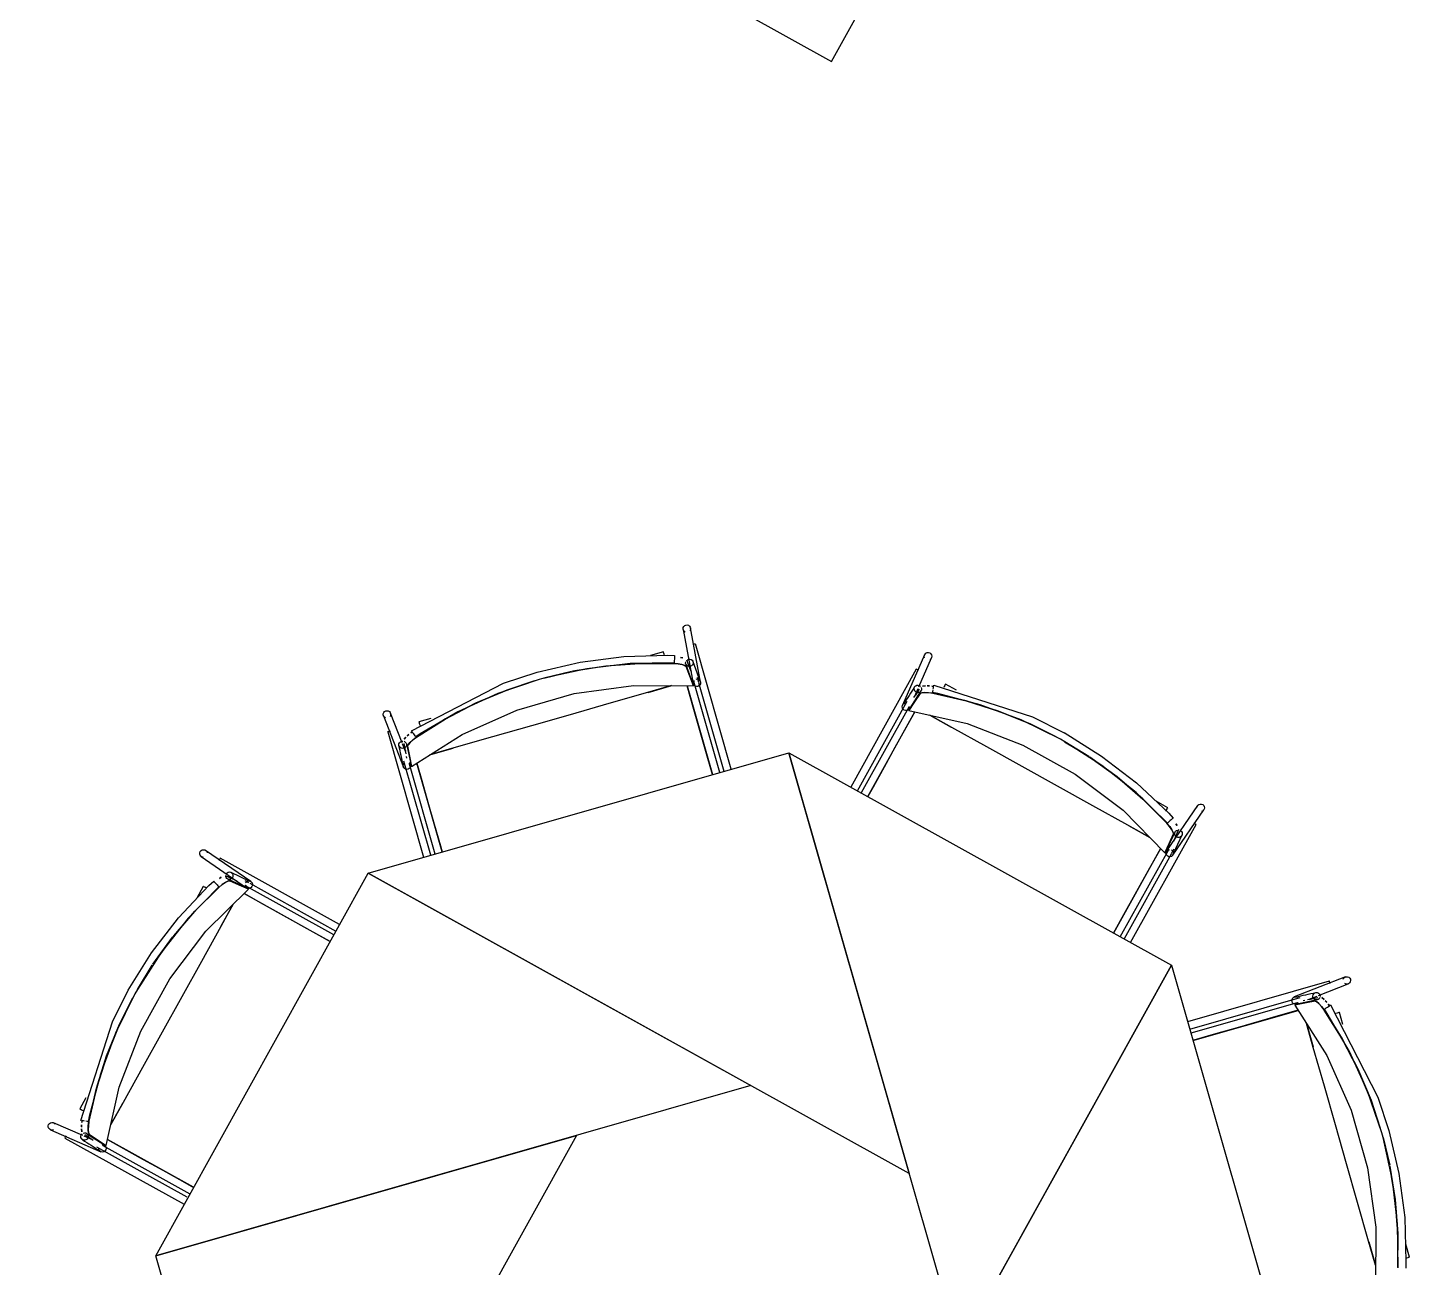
# Model space of a CAD drawing. Header units: metres. Extents: x 2.3 to 42.8, y 0.9 to 31.9.
# Drawn here: x 31.07 to 31.861, y 12.805 to 13.515 of the extents above; entities that cross this region are included whole.
import ezdxf

# ---------------------------------------------------------------- set-up
doc = ezdxf.new("R2010")
doc.units = ezdxf.units.M
for name, color, linetype in [('ARREDI', 9, 'Continuous'), ('PARETI_STRUTTURE', 7, 'Continuous'), ('PORTE_SCALE', 2, 'Continuous')]:
    doc.layers.add(name, color=color, linetype=linetype)

msp = doc.modelspace()

# ---------------------------------------------------------------- linework, layer by layer
at = {"layer": 'ARREDI'}
for points in [[(31.44579, 13.17231), (31.44633, 13.17282), (31.44702, 13.17313), (31.44777, 13.17317), (31.4485, 13.17298), (31.44909, 13.17253), (31.44951, 13.17192), (31.44966, 13.17143), (31.44969, 13.17118), (31.44961, 13.17045), (31.44927, 13.16978)], [(31.44657, 13.16912), (31.44597, 13.16955), (31.44556, 13.17018), (31.4454, 13.17065), (31.4454, 13.17066), (31.44538, 13.1709), (31.44546, 13.17165), (31.44579, 13.17231)], [(31.43418, 13.15777), (31.43419, 13.15774)], [(31.43478, 13.15567), (31.43457, 13.15638), (31.43439, 13.15701), (31.43426, 13.15747), (31.43418, 13.15774)], [(31.45161, 13.16208), (31.45097, 13.1619)], [(31.45239, 13.1623), (31.45211, 13.16222), (31.45161, 13.16208)], [(31.45243, 13.16231), (31.45244, 13.16231)], [(31.58367, 13.15437), (31.58351, 13.15509), (31.58359, 13.15584), (31.58367, 13.15607), (31.58367, 13.15608), (31.58392, 13.1565), (31.58447, 13.15701), (31.58516, 13.1573), (31.58591, 13.15734), (31.58663, 13.15712), (31.58723, 13.15666), (31.58765, 13.15604)], [(31.29272, 13.10891), (31.29077, 13.10745), (31.28906, 13.10591), (31.28797, 13.10462), (31.28765, 13.10379), (31.28879, 13.09798), (31.28992, 13.09219), (31.31887, 13.11047), (31.35015, 13.12447), (31.38311, 13.13388), (31.41705, 13.13855), (31.45129, 13.13833), (31.44919, 13.14386), (31.44708, 13.14938)], [(31.43992, 13.15107), (31.42049, 13.15115), (31.40109, 13.14966), (31.38214, 13.14665)], [(31.38217, 13.14666), (31.40116, 13.14967), (31.42059, 13.15116), (31.44006, 13.15106)], [(31.44708, 13.14939), (31.44637, 13.14993), (31.44476, 13.15044), (31.44249, 13.15085), (31.44006, 13.15105)], [(31.44007, 13.15106), (31.44262, 13.15084), (31.44485, 13.15043), (31.44642, 13.14992), (31.4471, 13.14938)], [(31.44036, 13.15276), (31.44031, 13.15212), (31.4403, 13.15166), (31.44029, 13.15142)], [(31.44051, 13.15547), (31.44052, 13.15571), (31.44052, 13.15572), (31.44052, 13.15568), (31.44051, 13.1554), (31.44047, 13.1549), (31.44044, 13.15424), (31.4404, 13.15349), (31.44036, 13.15275)], [(31.44518, 13.15428), (31.44389, 13.15452)], [(31.44389, 13.15451), (31.44512, 13.15428)], [(31.45075, 13.15031), (31.45021, 13.1498), (31.44951, 13.14948), (31.44878, 13.14942), (31.44805, 13.14962), (31.44746, 13.15003), (31.44746, 13.15005), (31.44705, 13.15065), (31.447, 13.15078), (31.44687, 13.15135), (31.44697, 13.15209)], [(31.44741, 13.15324), (31.44954, 13.14771), (31.45005, 13.14636)], [(31.44784, 13.15328), (31.44854, 13.15358), (31.44927, 13.15365), (31.45, 13.15346), (31.45059, 13.15303), (31.45064, 13.15299), (31.451, 13.15243), (31.45105, 13.15228), (31.45118, 13.15171), (31.45108, 13.15097), (31.45075, 13.15031)], [(31.58764, 13.15604), (31.58781, 13.15532), (31.58773, 13.15457), (31.58764, 13.15435), (31.58764, 13.15434), (31.58739, 13.15392), (31.58685, 13.1534)], [(31.29272, 13.10892), (31.30919, 13.1193), (31.32647, 13.12831), (31.34444, 13.13591), (31.3603, 13.14114)], [(31.36028, 13.14114), (31.34446, 13.13591), (31.32653, 13.12834), (31.30928, 13.11934), (31.29284, 13.109)], [(31.36568, 13.14268), (31.38157, 13.14654)], [(31.38153, 13.14653), (31.36569, 13.14268)], [(31.45156, 13.14134), (31.45128, 13.13834)], [(31.45128, 13.13833), (31.45156, 13.14133)], [(31.45285, 13.14218), (31.45352, 13.14222), (31.45424, 13.14201), (31.45485, 13.14158), (31.45527, 13.14095), (31.45542, 13.14048), (31.45545, 13.14023), (31.45536, 13.1395), (31.45503, 13.13883)], [(31.5789, 13.14781), (31.57892, 13.1478)], [(31.57966, 13.1474), (31.57921, 13.14765), (31.57895, 13.14779)], [(31.58024, 13.14707), (31.57966, 13.14739)], [(31.43885, 13.13841), (31.42507, 13.13446), (31.40295, 13.12815), (31.38075, 13.1218), (31.35853, 13.11544), (31.33632, 13.10909), (31.31421, 13.10277), (31.30044, 13.09883)], [(31.42545, 13.13456), (31.43888, 13.13841)], [(31.46227, 13.08753), (31.45966, 13.09667), (31.45545, 13.11138), (31.45126, 13.12607), (31.44775, 13.13835)], [(31.45503, 13.13883), (31.45449, 13.13831), (31.45379, 13.13801), (31.45304, 13.13795), (31.45232, 13.13816), (31.45172, 13.1386)], [(31.58841, 13.13404), (31.586, 13.13439), (31.5837, 13.1345), (31.58201, 13.13436), (31.5812, 13.134), (31.5779, 13.1291), (31.57461, 13.12419), (31.608, 13.11665), (31.64001, 13.10443), (31.66998, 13.08779), (31.69729, 13.06707), (31.72133, 13.04272), (31.72376, 13.04811), (31.72618, 13.05351)], [(31.57751, 13.13156), (31.57843, 13.13293), (31.58085, 13.13649)], [(31.57783, 13.13574), (31.57765, 13.13646), (31.57774, 13.1372), (31.57799, 13.13773), (31.57807, 13.13786), (31.57856, 13.13832), (31.5786, 13.13835), (31.57928, 13.13863), (31.58003, 13.13866), (31.58074, 13.13843), (31.58133, 13.13798)], [(31.58175, 13.13735), (31.58193, 13.13662), (31.58184, 13.13589), (31.58159, 13.13536), (31.58151, 13.13522), (31.58098, 13.13474), (31.5803, 13.13446), (31.57955, 13.13443), (31.57884, 13.13465), (31.57825, 13.13511), (31.57783, 13.13574)], [(31.58118, 13.13401), (31.58196, 13.13437), (31.58361, 13.13451), (31.58588, 13.13441), (31.58841, 13.13405)], [(31.58416, 13.13834), (31.58252, 13.1382)], [(31.58255, 13.13819), (31.58423, 13.13833)], [(31.58642, 13.13823), (31.58514, 13.13829)], [(31.58537, 13.13827), (31.58653, 13.13822)], [(31.5878, 13.13803), (31.58887, 13.13788)], [(31.58888, 13.13789), (31.58781, 13.13804)], [(31.58828, 13.13446), (31.58832, 13.13468), (31.58841, 13.13514), (31.58852, 13.13576)], [(31.58841, 13.13405), (31.6074, 13.12973), (31.626, 13.12389), (31.64407, 13.11656), (31.65898, 13.10905)], [(31.65897, 13.10905), (31.6441, 13.11654), (31.62607, 13.12387), (31.60751, 13.1297), (31.58855, 13.13402)], [(31.58864, 13.13649), (31.58876, 13.13723), (31.58887, 13.13788)], [(31.58896, 13.13838), (31.58901, 13.13866), (31.58902, 13.1387), (31.58902, 13.13869)], [(31.59565, 13.13922), (31.59552, 13.13898), (31.59529, 13.13857), (31.59497, 13.13798), (31.59461, 13.13734)], [(31.57106, 13.12552), (31.5709, 13.12624), (31.57098, 13.12699), (31.57106, 13.12722), (31.57106, 13.12723), (31.57131, 13.12765), (31.57186, 13.12816), (31.57255, 13.12845), (31.5733, 13.12849)], [(31.57478, 13.12506), (31.57424, 13.12455), (31.57355, 13.12427), (31.5728, 13.12423), (31.57208, 13.12445), (31.57148, 13.1249), (31.57106, 13.12552)], [(31.57461, 13.12419), (31.57491, 13.12645)], [(31.27499, 13.11994), (31.27436, 13.12033), (31.2739, 13.12091), (31.2738, 13.12114), (31.27379, 13.12115), (31.27366, 13.12162), (31.27369, 13.12237), (31.27397, 13.12307), (31.27448, 13.12362), (31.27515, 13.12397), (31.27588, 13.12408), (31.27662, 13.12393)], [(31.27662, 13.12393), (31.27726, 13.12354), (31.27772, 13.12296), (31.27781, 13.12274), (31.27783, 13.12272), (31.27795, 13.12225), (31.27792, 13.1215), (31.27765, 13.12081)], [(31.29417, 13.11769), (31.29424, 13.11744), (31.29438, 13.11697), (31.29456, 13.11635), (31.29477, 13.11562)], [(31.57805, 13.12341), (31.57299, 13.1143), (31.56672, 13.10299), (31.56044, 13.0917), (31.55416, 13.08038), (31.55115, 13.07495)], [(31.58673, 13.12145), (31.59892, 13.11467)], [(31.7126, 13.05157), (31.70007, 13.05852), (31.67996, 13.06969), (31.65976, 13.0809), (31.63956, 13.09212), (31.61938, 13.10333), (31.59926, 13.1145), (31.58674, 13.12145)], [(31.27709, 13.11217), (31.2766, 13.11203), (31.27631, 13.11195), (31.27625, 13.11193), (31.27627, 13.11193)], [(31.27773, 13.11235), (31.27709, 13.11217)], [(31.28835, 13.11047), (31.2874, 13.10961)], [(31.28741, 13.1096), (31.28843, 13.11053)], [(31.29033, 13.11197), (31.28947, 13.11131)], [(31.28947, 13.11131), (31.29033, 13.11196)], [(31.28985, 13.11264), (31.28987, 13.11263)], [(31.29157, 13.11021), (31.29115, 13.1108), (31.29072, 13.11142), (31.29033, 13.11196), (31.29004, 13.11237), (31.28987, 13.11261)], [(31.29233, 13.10912), (31.29219, 13.10931), (31.29193, 13.10969), (31.29157, 13.11021)], [(31.28404, 13.10264), (31.2834, 13.10303), (31.28294, 13.10361), (31.28273, 13.10415), (31.2827, 13.1043), (31.28272, 13.10497), (31.28273, 13.10503), (31.28301, 13.10571), (31.28352, 13.10625), (31.28419, 13.1066), (31.28494, 13.10669)], [(31.28567, 13.10654), (31.28631, 13.10615), (31.28677, 13.10557), (31.28697, 13.10503), (31.287, 13.10487), (31.28697, 13.10415), (31.2867, 13.10347), (31.28618, 13.10293), (31.28552, 13.10258), (31.28477, 13.10248), (31.28404, 13.10264)], [(31.28667, 13.10895), (31.28562, 13.10769)], [(31.28677, 13.09945), (31.28645, 13.10108), (31.28563, 13.1053)], [(31.28564, 13.10771), (31.28672, 13.10898)], [(31.28763, 13.10378), (31.28794, 13.10459), (31.28899, 13.10586), (31.29067, 13.10738), (31.29272, 13.10892)], [(31.30043, 13.09882), (31.31385, 13.10264)], [(31.66388, 13.10632), (31.67784, 13.09781)], [(31.6778, 13.09784), (31.66389, 13.10633)], [(31.28648, 13.09062), (31.28584, 13.09101), (31.28538, 13.0916), (31.28528, 13.09182), (31.28527, 13.09183), (31.28515, 13.09231), (31.28517, 13.09306), (31.28546, 13.09375), (31.28596, 13.09431)], [(31.28726, 13.09695), (31.28708, 13.0979)], [(31.28993, 13.09219), (31.28854, 13.09401)], [(31.29291, 13.09407), (31.29577, 13.08404), (31.29933, 13.07163), (31.30288, 13.05921), (31.30644, 13.04675), (31.30745, 13.04325)], [(31.7223, 13.05976), (31.70862, 13.07356), (31.69386, 13.08622), (31.67833, 13.0975)], [(31.67835, 13.09748), (31.69391, 13.08617), (31.7087, 13.07349), (31.72239, 13.05966)], [(31.28943, 13.09293), (31.2894, 13.09218), (31.28913, 13.09149), (31.28861, 13.09093), (31.28796, 13.09058), (31.28721, 13.09047), (31.28647, 13.09062)], [(31.73965, 13.06856), (31.73979, 13.06929), (31.74003, 13.06972), (31.74003, 13.06974), (31.74018, 13.06993), (31.74077, 13.07039), (31.74147, 13.07063)], [(31.74147, 13.07063), (31.74222, 13.07062), (31.74292, 13.07034), (31.74349, 13.06984), (31.74385, 13.06919), (31.74397, 13.06845), (31.74384, 13.06771), (31.7436, 13.06728), (31.7436, 13.06727), (31.74345, 13.06708), (31.74286, 13.06662), (31.74215, 13.06638)], [(31.72192, 13.06665), (31.72228, 13.0673), (31.7226, 13.06787), (31.72284, 13.0683), (31.72296, 13.06852)], [(31.72584, 13.06246), (31.726, 13.06261), (31.72603, 13.06263), (31.72599, 13.0626), (31.72578, 13.06242), (31.72541, 13.06208), (31.72491, 13.06164), (31.72435, 13.06114), (31.72381, 13.06065)], [(31.7004, 13.05832), (31.7126, 13.05155)], [(31.72618, 13.05351), (31.72605, 13.05439), (31.72529, 13.05589), (31.72397, 13.05778), (31.7224, 13.05965)], [(31.7224, 13.05965), (31.72404, 13.05769), (31.72533, 13.05583), (31.72608, 13.05436), (31.7262, 13.0535)], [(31.72381, 13.06065), (31.72333, 13.06022), (31.72299, 13.05991), (31.72282, 13.05976)], [(31.72914, 13.056), (31.72673, 13.05058), (31.72614, 13.04928)], [(31.72943, 13.05157), (31.72868, 13.05158), (31.72797, 13.05186), (31.7274, 13.05233), (31.72704, 13.05299), (31.72691, 13.05371), (31.72705, 13.05442), (31.72711, 13.05455), (31.72743, 13.05504), (31.72801, 13.0555), (31.72872, 13.05574)], [(31.72754, 13.05939), (31.72825, 13.05836)], [(31.7283, 13.05831), (31.72755, 13.05938)], [(31.73018, 13.05545), (31.73075, 13.05497), (31.73112, 13.05433), (31.73123, 13.05361), (31.73123, 13.05354), (31.73109, 13.05288), (31.73104, 13.05275), (31.73072, 13.05226), (31.73014, 13.0518), (31.72943, 13.05156)], [(31.73836, 13.05928), (31.73777, 13.0596)], [(31.7391, 13.05887), (31.73911, 13.05885), (31.73907, 13.05888), (31.73881, 13.05903), (31.73836, 13.05928)], [(31.16863, 13.042), (31.16864, 13.04275), (31.16892, 13.04344), (31.16942, 13.04401), (31.17007, 13.04437), (31.17081, 13.0445), (31.17154, 13.04436), (31.17197, 13.04412), (31.17199, 13.04412), (31.17218, 13.04397), (31.17264, 13.04339), (31.17288, 13.04268)], [(31.1707, 13.04018), (31.16996, 13.04032), (31.16953, 13.04055), (31.16952, 13.04055), (31.16932, 13.04071), (31.16887, 13.04129), (31.16863, 13.042)], [(31.17998, 13.03888), (31.17966, 13.0383)], [(31.18039, 13.03962), (31.1804, 13.03964), (31.18038, 13.03958), (31.18022, 13.03933), (31.17997, 13.03889)], [(31.69193, 12.99677), (31.69779, 13.00734), (31.70522, 13.02071), (31.71264, 13.03407), (31.71885, 13.04523)], [(31.72365, 13.04465), (31.72133, 13.04272)], [(31.72133, 13.04272), (31.72365, 13.04465)], [(31.72433, 13.04042), (31.72358, 13.04043), (31.72289, 13.04071), (31.72232, 13.04121), (31.72196, 13.04186), (31.72183, 13.0426)], [(31.7251, 13.04438), (31.72567, 13.04388), (31.72603, 13.04323), (31.72616, 13.04249), (31.726, 13.04176), (31.72578, 13.04133), (31.72577, 13.04131), (31.72563, 13.04112), (31.72505, 13.04066), (31.72434, 13.04042)], [(31.1838, 13.0307), (31.18429, 13.03127), (31.18493, 13.03165), (31.18565, 13.03177), (31.18572, 13.03176), (31.18637, 13.03162), (31.18651, 13.03156), (31.187, 13.03124), (31.18746, 13.03066), (31.18769, 13.02995)], [(31.10522, 12.88894), (31.10487, 12.88652), (31.10476, 12.88423), (31.1049, 12.88253), (31.10526, 12.88173), (31.11016, 12.87842), (31.11506, 12.87513), (31.12261, 12.90852), (31.13483, 12.94053), (31.15147, 12.97051), (31.17219, 12.99781), (31.19654, 13.02185), (31.19115, 13.02428), (31.18574, 13.0267)], [(31.1795, 13.02283), (31.16569, 13.00915), (31.15304, 12.99438), (31.14176, 12.97885)], [(31.15376, 12.99522), (31.16577, 13.00922), (31.1796, 13.02293)], [(31.17261, 13.02244), (31.17195, 13.0228), (31.17139, 13.02312), (31.17095, 13.02336), (31.17073, 13.02348)], [(31.1768, 13.02636), (31.17664, 13.02653), (31.17663, 13.02656), (31.17666, 13.02651), (31.17684, 13.02631), (31.17717, 13.02593), (31.17762, 13.02543), (31.17812, 13.02488), (31.1786, 13.02433)], [(31.17861, 13.02433), (31.17904, 13.02386), (31.17935, 13.02351), (31.1795, 13.02334)], [(31.17961, 13.02293), (31.18157, 13.02457), (31.18343, 13.02586), (31.1849, 13.02661), (31.18576, 13.02672)], [(31.18575, 13.0267), (31.18487, 13.02658), (31.18337, 13.02581), (31.18148, 13.02449), (31.17961, 13.02292)], [(31.17987, 13.02806), (31.1809, 13.02877)], [(31.18095, 13.02882), (31.17988, 13.02807)], [(31.18326, 13.02966), (31.18868, 13.02726), (31.18998, 13.02666)], [(31.18769, 13.02995), (31.18767, 13.0292), (31.1874, 13.02849), (31.18692, 13.02792), (31.18627, 13.02756), (31.18555, 13.02744), (31.18484, 13.02758), (31.1847, 13.02763), (31.18422, 13.02795), (31.18376, 13.02853), (31.18352, 13.02924)], [(31.1946, 13.02418), (31.19648, 13.02191)], [(31.19648, 13.02192), (31.19461, 13.02418)], [(31.19488, 13.02563), (31.19538, 13.0262), (31.19603, 13.02656), (31.19676, 13.02668), (31.1975, 13.02653), (31.19793, 13.02631), (31.19795, 13.02629), (31.19814, 13.02615), (31.1986, 13.02557), (31.19883, 13.02486)], [(31.19884, 13.02486), (31.19882, 13.02411), (31.19855, 13.02341), (31.19805, 13.02284), (31.19739, 13.02248), (31.19666, 13.02236), (31.19649, 13.0224)], [(31.24333, 12.99199), (31.23192, 12.99832), (31.21855, 13.00575), (31.20519, 13.01317), (31.19402, 13.01936)], [(31.18769, 13.01312), (31.18073, 13.0006), (31.16957, 12.98048), (31.15836, 12.96029), (31.14714, 12.94008), (31.13593, 12.9199), (31.12476, 12.89979), (31.1178, 12.88726)], [(31.18093, 13.00092), (31.1877, 13.01313)], [(31.14178, 12.97888), (31.15309, 12.99443)], [(31.13293, 12.9644), (31.14145, 12.97836)], [(31.14142, 12.97833), (31.13293, 12.96441)], [(31.81565, 12.96839), (31.81551, 12.96888), (31.81543, 12.96917), (31.81541, 12.96922), (31.81541, 12.96921)], [(31.81583, 12.96775), (31.81565, 12.96838)], [(31.82342, 12.97048), (31.82381, 12.97112), (31.82439, 12.97158), (31.82462, 12.97167), (31.82463, 12.97169), (31.8251, 12.97181), (31.82585, 12.97179), (31.82655, 12.97151), (31.8271, 12.97099), (31.82745, 12.97033), (31.82756, 12.96959), (31.82741, 12.96886)], [(31.82741, 12.96886), (31.82702, 12.96822), (31.82644, 12.96776), (31.82622, 12.96766), (31.8262, 12.96765), (31.82573, 12.96752), (31.82498, 12.96755), (31.82429, 12.96783)], [(31.10521, 12.88894), (31.10953, 12.90792), (31.11536, 12.92652), (31.1227, 12.94459), (31.13021, 12.95951)], [(31.13021, 12.95949), (31.12272, 12.94462), (31.11539, 12.92659), (31.10955, 12.90804), (31.10524, 12.88908)], [(31.79641, 12.95604), (31.79566, 12.95607), (31.79496, 12.95635), (31.79441, 12.95686), (31.79406, 12.95751), (31.79395, 12.95826), (31.7941, 12.959)], [(31.7941, 12.959), (31.79449, 12.95964), (31.79508, 12.96009), (31.7953, 12.96021), (31.79531, 12.96021), (31.79579, 12.96033), (31.79654, 12.9603), (31.79723, 12.96001), (31.79779, 12.95951)], [(31.80293, 12.9587), (31.80456, 12.95902), (31.80878, 12.95984)], [(31.81002, 12.95981), (31.80963, 12.95917), (31.80905, 12.95871), (31.8085, 12.9585), (31.80835, 12.95847), (31.80763, 12.9585), (31.80695, 12.95878), (31.80641, 12.95929), (31.80606, 12.95996), (31.80596, 12.96071), (31.80612, 12.96143)], [(31.80612, 12.96144), (31.80651, 12.96207), (31.80709, 12.96253), (31.80763, 12.96274), (31.80778, 12.96277), (31.80845, 12.96275), (31.80851, 12.96274), (31.80919, 12.96246), (31.80973, 12.96195), (31.81008, 12.96128), (31.81017, 12.96053)], [(31.81243, 12.9588), (31.81116, 12.95986)], [(31.81118, 12.95984), (31.81246, 12.95875)], [(31.79755, 12.95256), (31.78752, 12.9497), (31.77511, 12.94615), (31.76269, 12.94259), (31.75023, 12.93904), (31.7378, 12.93548)], [(31.81239, 12.95276), (31.81093, 12.9547), (31.80939, 12.95641), (31.8081, 12.95751), (31.80728, 12.95783), (31.80146, 12.95669), (31.79567, 12.95555), (31.81395, 12.92661), (31.82795, 12.89533), (31.83736, 12.86237), (31.84203, 12.82842), (31.84181, 12.79419), (31.84734, 12.79629), (31.85286, 12.7984)], [(31.79567, 12.95555), (31.79749, 12.95694)], [(31.80044, 12.95821), (31.80138, 12.9584)], [(31.80726, 12.95784), (31.80807, 12.95754), (31.80934, 12.95648), (31.81086, 12.9548), (31.8124, 12.95276)], [(31.8124, 12.95276), (31.82277, 12.93629), (31.83179, 12.91901), (31.83939, 12.90104), (31.84462, 12.88517)], [(31.84462, 12.88519), (31.83939, 12.90101), (31.83182, 12.91894), (31.82282, 12.93619), (31.81248, 12.95264)], [(31.8126, 12.95314), (31.81279, 12.95328), (31.81317, 12.95354), (31.81369, 12.9539)], [(31.81308, 12.95807), (31.81401, 12.95704)], [(31.81395, 12.95713), (31.81309, 12.95807)], [(31.81369, 12.95391), (31.81428, 12.95432), (31.8149, 12.95475), (31.81545, 12.95514), (31.81585, 12.95543), (31.81609, 12.9556)], [(31.81479, 12.95601), (31.81544, 12.95515)], [(31.81544, 12.95514), (31.81479, 12.956)], [(31.81612, 12.95562), (31.81611, 12.95561)], [(31.82117, 12.9513), (31.82092, 12.95123), (31.82045, 12.95109), (31.81982, 12.95091), (31.8191, 12.9507)], [(31.8023, 12.94504), (31.80612, 12.93163)], [(31.84189, 12.80662), (31.83794, 12.8204), (31.83163, 12.84253), (31.82528, 12.86472), (31.81892, 12.88694), (31.81257, 12.90915), (31.80625, 12.93126), (31.80231, 12.94504)], [(31.10004, 12.89617), (31.10027, 12.89605), (31.10069, 12.89581), (31.10127, 12.89549), (31.10191, 12.89513)], [(31.1178, 12.88725), (31.12458, 12.89945)], [(31.08489, 12.8842), (31.08416, 12.88403), (31.08341, 12.88412), (31.08319, 12.8842), (31.08318, 12.8842), (31.08276, 12.88445), (31.08225, 12.88499), (31.08195, 12.88569), (31.08193, 12.88644), (31.08214, 12.88716), (31.08259, 12.88775), (31.08322, 12.88817)], [(31.08321, 12.88817), (31.08394, 12.88834), (31.08469, 12.88825), (31.08491, 12.88817), (31.08492, 12.88817), (31.08534, 12.88792), (31.08585, 12.88738)], [(31.10088, 12.88949), (31.1006, 12.88953), (31.10056, 12.88954), (31.10057, 12.88954)], [(31.10122, 12.88833), (31.10138, 12.8894)], [(31.10137, 12.8894), (31.10122, 12.88833)], [(31.10276, 12.88916), (31.10203, 12.88929), (31.10138, 12.8894)], [(31.1048, 12.8888), (31.10458, 12.88885), (31.10412, 12.88893), (31.1035, 12.88904)], [(31.10525, 12.88171), (31.10489, 12.88249), (31.10475, 12.88414), (31.10485, 12.8864), (31.10521, 12.88893)], [(31.09186, 12.88018), (31.09161, 12.87974), (31.09147, 12.87947)], [(31.09219, 12.88077), (31.09187, 12.88018)], [(31.10352, 12.87836), (31.1028, 12.87818), (31.10206, 12.87826), (31.10153, 12.87851), (31.10139, 12.87859), (31.10093, 12.87908), (31.10091, 12.87912), (31.10063, 12.8798), (31.1006, 12.88055), (31.10082, 12.88126), (31.10128, 12.88186)], [(31.10092, 12.88468), (31.10105, 12.88303)], [(31.10107, 12.88307), (31.10093, 12.88475)], [(31.10102, 12.88694), (31.10097, 12.88567)], [(31.10098, 12.8859), (31.10104, 12.88705)], [(31.10191, 12.88227), (31.10263, 12.88245), (31.10337, 12.88237), (31.1039, 12.88212), (31.10404, 12.88203), (31.10452, 12.88151), (31.1048, 12.88083), (31.10483, 12.88008), (31.1046, 12.87937), (31.10415, 12.87877), (31.10352, 12.87835)], [(31.1077, 12.87804), (31.10632, 12.87895), (31.10277, 12.88137)], [(31.84616, 12.87979), (31.85002, 12.8639)], [(31.85001, 12.86395), (31.84616, 12.87978)], [(31.09144, 12.87943), (31.09146, 12.87944)], [(31.11374, 12.87159), (31.11301, 12.87142), (31.11226, 12.87151), (31.11204, 12.87159), (31.11203, 12.87159), (31.11161, 12.87184), (31.1111, 12.87238), (31.11081, 12.87308), (31.11076, 12.87383)], [(31.11507, 12.87513), (31.11281, 12.87544)], [(31.1142, 12.87531), (31.11471, 12.87477), (31.11499, 12.87407), (31.11503, 12.87332), (31.11481, 12.8726), (31.11436, 12.872), (31.11374, 12.87159)], [(31.11585, 12.87858), (31.12496, 12.87351), (31.13626, 12.86724), (31.14755, 12.86096), (31.15887, 12.85469), (31.16515, 12.8512)], [(31.85455, 12.80555), (31.85463, 12.82499), (31.85314, 12.84439), (31.85013, 12.86333)], [(31.85014, 12.8633), (31.85315, 12.84431), (31.85464, 12.82488), (31.85454, 12.80541)], [(31.83804, 12.82003), (31.84189, 12.8066)], [(31.85915, 12.8107), (31.85985, 12.81091), (31.86049, 12.81109), (31.86095, 12.81121), (31.86122, 12.81129)], [(31.86125, 12.8113), (31.86122, 12.81129)]]:
    msp.add_lwpolyline(points, dxfattribs=at)
for points in [[(31.26506, 13.03112), (31.50598, 13.10003), (31.57487, 12.85911)], [(31.50598, 13.10003), (31.72505, 12.97839), (31.60341, 12.75932)], [(31.14342, 12.81206), (31.26506, 13.03113), (31.48413, 12.90949)], [(31.72504, 12.97838), (31.79394, 12.73747), (31.55302, 12.66858)], [(31.21232, 12.57115), (31.14342, 12.81207), (31.38434, 12.88096)]]:
    msp.add_lwpolyline(points, close=True, dxfattribs=at)
at = {"layer": 'PARETI_STRUTTURE'}
for points in [[(31.40533, 13.63721), (31.10068, 13.80636), (31.07011, 13.75128), (31.53034, 13.49574), (31.56093, 13.55082)], [(31.4454, 13.17065), (31.45116, 13.13969)], [(31.45541, 13.14048), (31.44966, 13.17144)], [(31.43418, 13.15777), (31.42683, 13.15567)], [(31.47295, 13.09058), (31.45244, 13.16232)], [(31.36178, 13.1461), (31.38641, 13.15184), (31.41149, 13.15509), (31.43675, 13.15584), (31.44052, 13.15572)], [(31.44028, 13.1514), (31.41517, 13.15101), (31.39025, 13.14811), (31.36575, 13.14271), (31.36298, 13.14193)], [(31.45094, 13.13976), (31.45089, 13.13989), (31.45085, 13.14001), (31.4508, 13.14014), (31.45075, 13.14026), (31.45071, 13.14037), (31.45067, 13.1405), (31.45063, 13.14062), (31.45059, 13.14075), (31.45053, 13.14087), (31.45049, 13.141), (31.45045, 13.14112), (31.45041, 13.14125), (31.45037, 13.14137), (31.45032, 13.1415), (31.45027, 13.14161), (31.45023, 13.14173), (31.45019, 13.14186), (31.45014, 13.14198), (31.4501, 13.14211), (31.45005, 13.14223), (31.45, 13.14236), (31.44996, 13.14248), (31.44992, 13.14261), (31.44988, 13.14272), (31.44984, 13.14284), (31.44978, 13.14297), (31.44974, 13.14309), (31.4497, 13.14322), (31.44966, 13.14334), (31.44962, 13.14347), (31.44956, 13.14359), (31.44952, 13.14372), (31.44948, 13.14383), (31.44944, 13.14395), (31.44939, 13.14408), (31.44935, 13.1442), (31.4493, 13.14433), (31.44925, 13.14445), (31.44921, 13.14458), (31.44917, 13.1447), (31.44913, 13.14483), (31.44907, 13.14495), (31.44903, 13.14507), (31.44899, 13.14519), (31.44895, 13.14532), (31.44891, 13.14544), (31.44887, 13.14557), (31.44881, 13.14569), (31.44877, 13.14582), (31.44873, 13.14594), (31.44869, 13.14607), (31.44864, 13.14618), (31.4486, 13.1463), (31.44855, 13.14643), (31.4485, 13.14655), (31.44846, 13.14668), (31.44842, 13.1468), (31.44838, 13.14693), (31.44832, 13.14705), (31.44828, 13.14718), (31.44824, 13.1473), (31.4482, 13.14741), (31.44816, 13.14754), (31.44812, 13.14766), (31.44806, 13.14779), (31.44802, 13.14791), (31.44798, 13.14804), (31.44794, 13.14816), (31.44789, 13.14829), (31.44784, 13.14841), (31.4478, 13.14852), (31.44775, 13.14865), (31.44771, 13.14877), (31.44767, 13.1489), (31.44763, 13.14902), (31.44757, 13.14915), (31.44753, 13.14927), (31.44749, 13.1494), (31.44745, 13.14952), (31.44741, 13.14964), (31.44737, 13.14976), (31.44731, 13.14989), (31.44727, 13.15001), (31.44723, 13.15014), (31.44719, 13.15026), (31.44714, 13.15039), (31.44709, 13.15051), (31.44705, 13.15064), (31.447, 13.15076), (31.44699, 13.15079)], [(31.44931, 13.14853), (31.44903, 13.14952)], [(31.45106, 13.15229), (31.45501, 13.14122)], [(31.58368, 13.15607), (31.57106, 13.12723)], [(31.58034, 13.13764), (31.58765, 13.15433)], [(31.28985, 13.11264), (31.34258, 13.13977), (31.36178, 13.1461)], [(31.36297, 13.14193), (31.33925, 13.13384), (31.31644, 13.12341), (31.29482, 13.11074), (31.29235, 13.1091)], [(31.46641, 13.08871), (31.45151, 13.14082)], [(31.45338, 13.14327), (31.45419, 13.14045)], [(31.5789, 13.14781), (31.54143, 13.08034)], [(31.44771, 13.13835), (31.46225, 13.08752)], [(31.45425, 13.14023), (31.46879, 13.0894)], [(31.5816, 13.13535), (31.57526, 13.12551)], [(31.57801, 13.1323), (31.57994, 13.13673)], [(31.57934, 13.13458), (31.57842, 13.13293)], [(31.66144, 13.10771), (31.63894, 13.11877), (31.61544, 13.1275), (31.5912, 13.13384), (31.58828, 13.13444)], [(31.58902, 13.1387), (31.64548, 13.1206), (31.66353, 13.11149)], [(31.6019, 13.13579), (31.59566, 13.13925)], [(31.54522, 13.07823), (31.57368, 13.12948)], [(31.57465, 13.12615), (31.54739, 13.07704)], [(31.57503, 13.12549), (31.57546, 13.12648)], [(31.27379, 13.12115), (31.28528, 13.09183)], [(31.28447, 13.10576), (31.27782, 13.12273)], [(31.30102, 13.11969), (31.29416, 13.11773)], [(31.55117, 13.07493), (31.57809, 13.1234)], [(31.27626, 13.11193), (31.29677, 13.0402)], [(31.66354, 13.1115), (31.68501, 13.09814), (31.70504, 13.08271), (31.72343, 13.06537), (31.72602, 13.06262)], [(31.2866, 13.10033), (31.28471, 13.10516)], [(31.28598, 13.10266), (31.28644, 13.10106)], [(31.28697, 13.10503), (31.28946, 13.09358)], [(31.7228, 13.05974), (31.70476, 13.07723), (31.68509, 13.09278), (31.66395, 13.1063), (31.66144, 13.10771)], [(31.30093, 13.04139), (31.28553, 13.09526)], [(31.28857, 13.09361), (31.30331, 13.04206)], [(31.28931, 13.09341), (31.28892, 13.09441)], [(31.30747, 13.04326), (31.29293, 13.09409)], [(31.72298, 13.06856), (31.7163, 13.07227)], [(31.74003, 13.06973), (31.7222, 13.04377)], [(31.72578, 13.04132), (31.7436, 13.06728)], [(31.70164, 12.99138), (31.73912, 13.05885)], [(31.7221, 13.04398), (31.72215, 13.0441), (31.72221, 13.04421), (31.72226, 13.04434), (31.72232, 13.04445), (31.72238, 13.04457), (31.72243, 13.04468), (31.72249, 13.04481), (31.72254, 13.04492), (31.7226, 13.04505), (31.72265, 13.04516), (31.72271, 13.04528), (31.72276, 13.04539), (31.72283, 13.04552), (31.72289, 13.04564), (31.72294, 13.04575), (31.723, 13.04588), (31.72306, 13.04599), (31.72311, 13.04611), (31.72317, 13.04623), (31.72322, 13.04635), (31.72328, 13.04646), (31.72333, 13.04659), (31.72339, 13.0467), (31.72344, 13.04682), (31.7235, 13.04693), (31.72356, 13.04706), (31.72361, 13.04717), (31.72367, 13.0473), (31.72372, 13.04742), (31.72378, 13.04753), (31.72383, 13.04766), (31.72389, 13.04777), (31.72394, 13.04789), (31.724, 13.048), (31.72406, 13.04813), (31.72413, 13.04824), (31.72418, 13.04836), (31.72424, 13.04848), (31.72429, 13.0486), (31.72435, 13.04871), (31.7244, 13.04884), (31.72446, 13.04896), (31.72451, 13.04907), (31.72457, 13.0492), (31.72463, 13.04931), (31.72468, 13.04943), (31.72474, 13.04955), (31.72479, 13.04967), (31.72485, 13.04978), (31.7249, 13.04991), (31.72496, 13.05002), (31.72501, 13.05014), (31.72507, 13.05025), (31.72513, 13.05038), (31.72518, 13.05049), (31.72524, 13.05061), (31.72529, 13.05074), (31.72535, 13.05085), (31.7254, 13.05098), (31.72546, 13.05109), (31.72553, 13.05121), (31.72558, 13.05132), (31.72564, 13.05145), (31.72569, 13.05156), (31.72575, 13.05168), (31.72581, 13.0518), (31.72586, 13.05192), (31.72592, 13.05203), (31.72597, 13.05216), (31.72603, 13.05228), (31.72608, 13.05239), (31.72614, 13.05252), (31.72619, 13.05263), (31.72625, 13.05275), (31.72631, 13.05286), (31.72636, 13.05299), (31.72642, 13.0531), (31.72647, 13.05323), (31.72653, 13.05334), (31.72658, 13.05346), (31.72664, 13.05357), (31.72669, 13.0537), (31.72675, 13.05381), (31.72681, 13.05393), (31.72688, 13.05406), (31.72693, 13.05417), (31.72699, 13.0543), (31.72704, 13.05441), (31.7271, 13.05453), (31.72711, 13.05456)], [(31.73104, 13.05275), (31.72601, 13.04212)], [(31.72674, 13.05059), (31.72765, 13.05223)], [(31.16953, 13.04055), (31.19549, 13.02273)], [(31.19794, 13.0263), (31.17198, 13.04412)], [(31.24872, 13.0017), (31.1804, 13.03963)], [(31.71882, 13.04526), (31.69191, 12.99679)], [(31.6957, 12.99468), (31.72325, 13.04432)], [(31.72478, 13.04196), (31.69786, 12.99348)], [(31.72631, 13.04473), (31.72488, 13.04216)], [(31.18651, 13.03156), (31.19714, 13.02654)], [(31.12776, 12.96406), (31.14112, 12.98554), (31.15655, 13.00556), (31.17388, 13.02395), (31.17663, 13.02655)], [(31.17951, 13.02332), (31.16203, 13.00528), (31.14647, 12.98561), (31.13296, 12.96447), (31.13154, 12.96196)], [(31.1707, 13.0235), (31.16699, 13.01682)], [(31.19528, 13.02262), (31.19516, 13.02268), (31.19505, 13.02273), (31.19492, 13.02279), (31.19481, 13.02284), (31.19468, 13.0229), (31.19457, 13.02295), (31.19445, 13.02301), (31.19434, 13.02307), (31.19421, 13.02312), (31.1941, 13.02318), (31.19398, 13.02323), (31.19386, 13.02329), (31.19374, 13.02336), (31.19361, 13.02341), (31.1935, 13.02347), (31.19338, 13.02352), (31.19327, 13.02358), (31.19314, 13.02364), (31.19303, 13.02369), (31.19291, 13.02375), (31.1928, 13.0238), (31.19267, 13.02386), (31.19256, 13.02391), (31.19243, 13.02397), (31.19232, 13.02402), (31.1922, 13.02408), (31.19209, 13.02414), (31.19196, 13.02419), (31.19184, 13.02425), (31.19173, 13.0243), (31.1916, 13.02436), (31.19149, 13.02441), (31.19136, 13.02447), (31.19125, 13.02452), (31.19113, 13.02458), (31.19102, 13.02464), (31.19089, 13.0247), (31.19078, 13.02476), (31.19066, 13.02482), (31.19055, 13.02487), (31.19042, 13.02493), (31.1903, 13.02498), (31.19018, 13.02504), (31.19006, 13.02509), (31.18995, 13.02515), (31.18982, 13.0252), (31.18971, 13.02526), (31.18959, 13.02532), (31.18948, 13.02537), (31.18935, 13.02543), (31.18924, 13.02548), (31.18911, 13.02554), (31.189, 13.02559), (31.18888, 13.02565), (31.18877, 13.0257), (31.18864, 13.02576), (31.18852, 13.02582), (31.18841, 13.02587), (31.18828, 13.02593), (31.18817, 13.02598), (31.18805, 13.02605), (31.18793, 13.02611), (31.18781, 13.02616), (31.1877, 13.02622), (31.18757, 13.02627), (31.18746, 13.02633), (31.18734, 13.02639), (31.18723, 13.02644), (31.1871, 13.0265), (31.18698, 13.02655), (31.18686, 13.02661), (31.18674, 13.02666), (31.18663, 13.02672), (31.1865, 13.02677), (31.18639, 13.02683), (31.18627, 13.02689), (31.18616, 13.02694), (31.18603, 13.027), (31.18592, 13.02705), (31.1858, 13.02711), (31.18568, 13.02716), (31.18556, 13.02722), (31.18545, 13.02727), (31.18532, 13.02733), (31.1852, 13.0274), (31.18509, 13.02745), (31.18496, 13.02751), (31.18485, 13.02757), (31.18473, 13.02762), (31.1847, 13.02764)], [(31.18867, 13.02726), (31.18703, 13.02818)], [(31.19453, 13.02684), (31.19649, 13.02575)], [(31.24542, 12.99575), (31.19493, 13.02378)], [(31.19729, 13.0253), (31.24661, 12.99791)], [(31.194, 13.01935), (31.24332, 12.99196)], [(31.81541, 12.96922), (31.7343, 12.94602)], [(31.82463, 12.97168), (31.79531, 12.9602)], [(31.80924, 12.961), (31.82621, 12.96766)], [(31.10055, 12.88954), (31.11865, 12.946), (31.12776, 12.96406)], [(31.13154, 12.96196), (31.12049, 12.93946), (31.11175, 12.91596), (31.10542, 12.89172), (31.10482, 12.88879)], [(31.73549, 12.94186), (31.79875, 12.95994)], [(31.80381, 12.95888), (31.80851, 12.96072)], [(31.80636, 12.95955), (31.80455, 12.95904)], [(31.79709, 12.9569), (31.73617, 12.93949)], [(31.73736, 12.93532), (31.79757, 12.95254)], [(31.79689, 12.95617), (31.79789, 12.95656)], [(31.80851, 12.9585), (31.79706, 12.95601)], [(31.84541, 12.8825), (31.83732, 12.90622), (31.82689, 12.92903), (31.81422, 12.95066), (31.81258, 12.95313)], [(31.81612, 12.95562), (31.84325, 12.9029), (31.84958, 12.88369)], [(31.82317, 12.94445), (31.82121, 12.95131)], [(31.10347, 12.90242), (31.10001, 12.89619)], [(31.10162, 12.88087), (31.08492, 12.88817)], [(31.08318, 12.8842), (31.11203, 12.87159)], [(31.10696, 12.87853), (31.10253, 12.88046)], [(31.1039, 12.88212), (31.11375, 12.87579)], [(31.10468, 12.87986), (31.10633, 12.87894)], [(31.85488, 12.80519), (31.85449, 12.8303), (31.85159, 12.85522), (31.84619, 12.87972), (31.84541, 12.8825)], [(31.84958, 12.88369), (31.85531, 12.85907), (31.85856, 12.83398), (31.85931, 12.80872), (31.8592, 12.80496)], [(31.09144, 12.87943), (31.15976, 12.8415)], [(31.16144, 12.84551), (31.10978, 12.87419)], [(31.11377, 12.87556), (31.11278, 12.87599)], [(31.11311, 12.87518), (31.16307, 12.84744)], [(31.16517, 12.85123), (31.11585, 12.8786)], [(31.86125, 12.8113), (31.85915, 12.81865)]]:
    msp.add_lwpolyline(points, dxfattribs=at)
at = {"layer": 'PORTE_SCALE'}
for centre, radius, start, end in [((40.43154, 7.43561), 10.53089, 147.216522, 147.280495), ((27.90196, 12.36229), 3.4612, 12.18186, 12.37645), ((30.76353, 17.73793), 4.88801, 282.1958, 282.33375), ((36.80364, 21.73206), 10.53089, 237.216522, 237.280495)]:
    msp.add_arc(centre, radius, start, end, dxfattribs=at)

doc.saveas('drawing.dxf')
